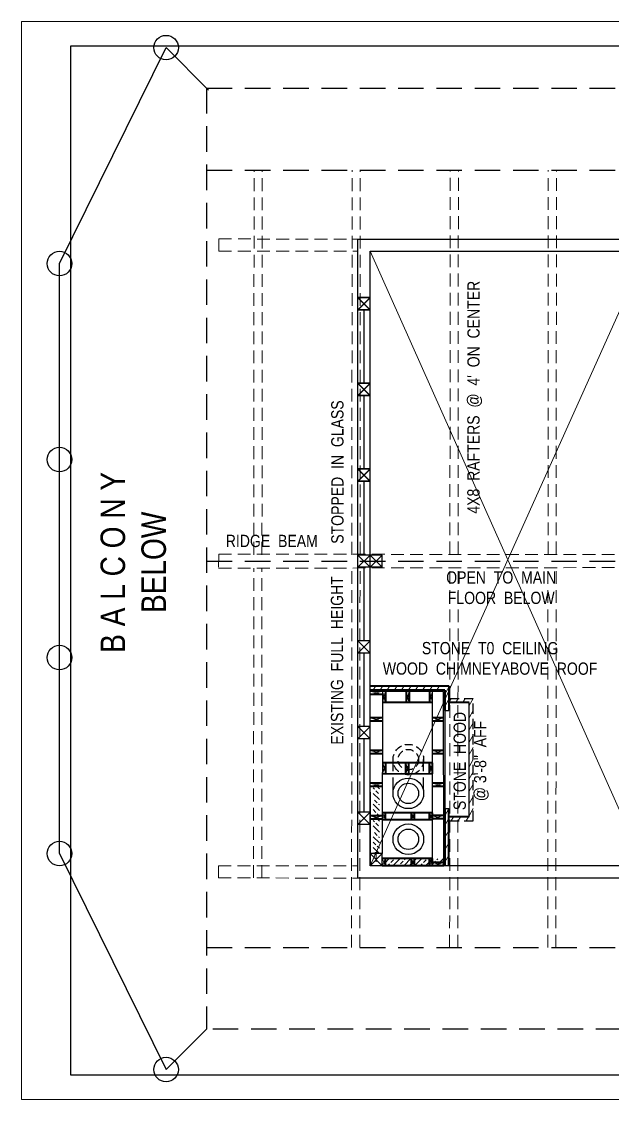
# Model space of a CAD drawing. Header units: inches. Extents: x 3662 to 8227, y 356 to 1283.
# Drawn here: x 3662 to 3951, y 356 to 884 of the extents above; entities that cross this region are included whole.
import ezdxf

# ---------------------------------------------------------------- set-up
doc = ezdxf.new("R2010")
doc.units = ezdxf.units.IN
doc.header["$MEASUREMENT"] = 0
doc.linetypes.add('HIDDEN', pattern=[0.375, 0.25, -0.125])
for name, color, linetype, lineweight in [('MASONRY', 14, 'Continuous', 30), ('NEW FRAMING', 6, 'Continuous', 30), ('NEW FRAMMING', 6, 'Continuous', 30), ('ROOF', 7, 'HIDDEN', 30), ('ROOF FRAMING', 7, 'HIDDEN', 20), ('WALL FRAMING', 7, 'Continuous', 30), ('WALLS', 7, 'Continuous', 30), ('WINDOWS', 5, 'Continuous', 30)]:
    doc.layers.add(name, color=color, linetype=linetype, lineweight=lineweight)
for name, color, linetype in [('TEXT', 7, 'Continuous'), ('TEXT80', 15, 'Continuous'), ('TITLE BLOCK', 7, 'Continuous')]:
    doc.layers.add(name, color=color, linetype=linetype)
doc.styles.add('ARCHENT', font='technical.ttf', dxfattribs={"height": 6})

msp = doc.modelspace()

# ---------------------------------------------------------------- hatches: boundary and pattern name
at = {"layer": 'NEW FRAMING', "linetype": 'Continuous', "lineweight": 9, "ltscale": 25}
h = msp.add_hatch(dxfattribs=at)
h.set_pattern_fill('ANSI33', color=6, scale=15, angle=90, style=0)
h.set_pattern_definition([(135, (5100.5685, -4461.4986), (-2.6516504, -2.6516504), []), (135, (5100.5685, -4458.847), (-2.6516504, -2.6516504), [1.875, -0.9375])])
h.paths.add_polyline_path([(3834.41, 476.52), (3837.41, 476.52), (3837.41, 510.52), (3834.41, 510.52)])
h = msp.add_hatch(dxfattribs=at)
h.set_pattern_fill('ANSI33', color=256, scale=15, angle=180, style=0)
h.set_pattern_definition([(225, (8812.276, 1737.408), (2.6516504, -2.6516504), []), (225, (8809.6243, 1737.408), (2.6516504, -2.6516504), [1.875, -0.9375])])
h.paths.add_polyline_path([(3868.9, 471.25), (3868.9, 474.25), (3840.26, 474.25), (3840.26, 471.25)])

# ---------------------------------------------------------------- linework, layer by layer
at = {"layer": 'MASONRY', "color": 7, "linetype": 'Continuous', "lineweight": 40, "ltscale": 15}
for p, q in [((3871.4, 558.9), (3832.88, 558.9)), ((3871.4, 558.9), (3871.4, 546.9)), ((3871.42, 470.9), (3871.42, 498.89))]:
    msp.add_line(p, q, dxfattribs=at)
at = {"layer": 'MASONRY', "color": 7, "linetype": 'Continuous', "lineweight": 9, "ltscale": 20}
for p, q in [((3835.51, 558.9), (3834.35, 556.9)), ((3838.98, 558.9), (3837.82, 556.9)), ((3842.44, 558.9), (3841.29, 556.9)), ((3845.9, 558.9), (3844.75, 556.9)), ((3849.37, 558.9), (3848.21, 556.9)), ((3852.83, 558.9), (3851.68, 556.9)), ((3856.3, 558.9), (3855.14, 556.9)), ((3859.76, 558.9), (3858.61, 556.9)), ((3863.22, 558.9), (3862.07, 556.9)), ((3866.69, 558.9), (3865.53, 556.9)), ((3871.4, 558.47), (3869.4, 555)), ((3871.4, 552.47), (3869.4, 549)), ((3872.56, 552.9), (3871.4, 550.9)), ((3876.02, 552.9), (3874.87, 550.9)), ((3879.49, 552.9), (3878.33, 550.9)), ((3883.4, 552.9), (3881.4, 549.43)), ((3883.4, 546.9), (3881.4, 543.43)), ((3883.4, 540.9), (3881.4, 537.43)), ((3883.4, 534.9), (3881.4, 531.43)), ((3883.4, 528.9), (3881.4, 525.43)), ((3883.4, 522.9), (3881.4, 519.43)), ((3883.4, 516.9), (3881.4, 513.43)), ((3883.4, 510.9), (3881.4, 507.43)), ((3883.4, 504.9), (3881.4, 501.43)), ((3871.42, 498.89), (3869.42, 495.43)), ((3883.4, 498.9), (3881.4, 495.43)), ((3871.42, 494.17), (3869.42, 490.71)), ((3873.7, 494.9), (3872.55, 492.9)), ((3877.17, 494.9), (3876.01, 492.9)), ((3881.08, 494.9), (3879.93, 492.9)), ((3871.42, 488.17), (3869.42, 484.71)), ((3871.42, 482.17), (3869.42, 478.71)), ((3871.42, 476.17), (3869.42, 472.71))]:
    msp.add_line(p, q, dxfattribs=at)
at = {"layer": 'MASONRY', "color": 7, "linetype": 'HIDDEN', "lineweight": 30, "ltscale": 20}
for p, q in [((3871.4, 552.9), (3883.4, 552.9)), ((3883.4, 492.9), (3883.4, 552.9)), ((3869.4, 546.9), (3871.4, 546.9)), ((3869.42, 498.89), (3871.42, 498.89)), ((3871.4, 492.9), (3883.4, 492.9))]:
    msp.add_line(p, q, dxfattribs=at)
at = {"layer": 'NEW FRAMING', "color": 6, "linetype": 'Continuous', "lineweight": 40, "ltscale": 15}
for p, q in [((3838.96, 554.8), (3832.87, 554.8)), ((3868.89, 556.32), (3832.88, 556.4)), ((3869.4, 556.9), (3833.01, 556.9)), ((3840.46, 556.4), (3840.46, 550.89)), ((3850.46, 556.36), (3850.47, 550.8)), ((3851.96, 556.36), (3851.96, 550.8)), ((3861.96, 556.4), (3861.96, 550.84)), ((3869.4, 556.9), (3869.4, 546.9)), ((3863.44, 550.83), (3838.95, 550.89)), ((3881.4, 550.9), (3871.4, 550.9)), ((3838.92, 525.79), (3832.85, 525.8)), ((3838.92, 527.44), (3832.87, 527.45)), ((3868.89, 525.79), (3863.4, 525.79)), ((3868.89, 527.44), (3863.42, 527.44)), ((3863.42, 521.38), (3839.02, 521.37)), ((3840.54, 515.87), (3840.54, 521.37)), ((3850.41, 515.85), (3850.41, 521.33)), ((3851.91, 515.85), (3851.91, 521.33)), ((3861.92, 515.88), (3861.92, 521.38)), ((3863.42, 515.88), (3863.42, 521.38)), ((3863.42, 515.88), (3838.94, 515.87)), ((3838.9, 509.79), (3832.85, 509.8)), ((3838.9, 511.44), (3832.87, 511.45)), ((3868.9, 509.79), (3863.4, 509.79)), ((3868.9, 511.44), (3863.42, 511.44)), ((3863.41, 496.9), (3838.94, 496.9)), ((3840.46, 493.4), (3840.46, 496.9)), ((3853.1, 493.4), (3853.1, 496.9)), ((3854.6, 493.4), (3854.6, 496.9)), ((3861.91, 493.4), (3861.91, 496.9)), ((3863.41, 493.4), (3863.41, 496.9)), ((3869.42, 498.89), (3869.42, 470.91)), ((3838.88, 493.75), (3832.85, 493.76)), ((3838.88, 495.4), (3832.87, 495.41)), ((3863.41, 493.4), (3838.86, 493.4)), ((3868.88, 493.84), (3863.39, 493.84)), ((3868.88, 495.48), (3863.41, 495.49)), ((3881.4, 494.9), (3871.4, 494.9)), ((3863.41, 474.4), (3838.86, 474.4)), ((3868.9, 472.55), (3863.34, 472.55)), ((3868.9, 470.9), (3868.9, 474.4))]:
    msp.add_line(p, q, dxfattribs=at)
at = {"layer": 'NEW FRAMING', "color": 6, "ltscale": 15}
for p, q in [((3838.96, 556.39), (3838.85, 476.9)), ((3881.4, 494.9), (3881.4, 550.9))]:
    msp.add_line(p, q, dxfattribs=at)
at = {"layer": 'NEW FRAMING', "linetype": 'Continuous', "lineweight": 40, "ltscale": 15}
for p, q in [((3838.94, 541.79), (3832.85, 541.8)), ((3838.94, 543.44), (3832.87, 543.45)), ((3868.89, 541.79), (3863.4, 541.79)), ((3868.89, 543.44), (3863.42, 543.44)), ((3868.9, 470.9), (3838.85, 470.9)), ((3840.38, 470.9), (3840.38, 474.4)), ((3853.1, 470.9), (3853.1, 474.38)), ((3854.6, 470.9), (3854.6, 474.38)), ((3861.91, 470.9), (3861.91, 474.4)), ((3868.84, 470.9), (3863.34, 470.91)), ((3863.41, 470.9), (3863.41, 474.4))]:
    msp.add_line(p, q, dxfattribs=at)
at = {"layer": 'NEW FRAMING', "ltscale": 15}
msp.add_line((3875.85, 470.9), (3838.85, 470.9), dxfattribs=at)
at = {"layer": 'NEW FRAMMING', "color": 6, "linetype": 'Continuous', "lineweight": 9, "ltscale": 25}
for p, q in [((3832.87, 554.8), (3838.96, 556.39)), ((3832.88, 556.4), (3838.96, 554.8)), ((3832.85, 525.8), (3838.92, 527.4)), ((3832.86, 527.4), (3838.92, 525.79)), ((3863.4, 525.79), (3868.89, 527.44)), ((3863.41, 527.39), (3868.89, 525.79)), ((3832.85, 509.8), (3838.9, 511.44)), ((3832.86, 511.4), (3838.9, 509.79)), ((3863.4, 509.79), (3868.9, 511.44)), ((3863.41, 511.39), (3868.9, 509.79)), ((3832.85, 493.76), (3838.88, 495.4)), ((3832.86, 495.36), (3838.88, 493.75)), ((3863.39, 493.84), (3868.88, 495.48)), ((3863.39, 495.44), (3868.88, 493.84))]:
    msp.add_line(p, q, dxfattribs=at)
at = {"layer": 'NEW FRAMMING', "color": 6, "linetype": 'Continuous', "ltscale": 25}
for p, q in [((3863.41, 470.9), (3863.45, 556.33)), ((3868.9, 474.4), (3868.89, 556.32))]:
    msp.add_line(p, q, dxfattribs=at)
at = {"layer": 'NEW FRAMMING', "linetype": 'Continuous', "lineweight": 9, "ltscale": 25}
for p, q in [((3832.85, 541.8), (3838.94, 543.44)), ((3832.86, 543.4), (3838.94, 541.8)), ((3863.4, 541.79), (3868.89, 543.44)), ((3863.41, 543.39), (3868.89, 541.79)), ((3863.41, 470.9), (3868.9, 472.55)), ((3863.41, 472.55), (3868.9, 470.9))]:
    msp.add_line(p, q, dxfattribs=at)
at = {"layer": 'NEW FRAMMING', "color": 6, "linetype": 'HIDDEN', "ltscale": 25}
for p, q in [((3844.1, 507.9), (3844.1, 522.9)), ((3859.1, 507.9), (3859.1, 522.9))]:
    msp.add_line(p, q, dxfattribs=at)
at = {"layer": 'ROOF', "color": 7, "ltscale": 50}
for p, q in [((3752.85, 851.9), (3752.85, 390.9)), ((3752.85, 620.13), (4329.9, 620.3))]:
    msp.add_line(p, q, dxfattribs=at)
at = {"layer": 'ROOF', "linetype": 'HIDDEN', "ltscale": 50}
for p, q in [((3752.85, 811.6), (4330.85, 811.6)), ((3752.85, 430.9), (4330.85, 430.9))]:
    msp.add_line(p, q, dxfattribs=at)
at = {"layer": 'ROOF FRAMING', "color": 7, "linetype": 'HIDDEN', "lineweight": 5, "ltscale": 25}
for p, q in [((3775.96, 623.29), (3776.09, 811.6)), ((3779.96, 623.29), (3780.09, 811.6)), ((3823.96, 623.29), (3824.09, 811.6)), ((3827.96, 623.29), (3828.09, 811.6)), ((3871.96, 623.46), (3872.09, 811.6)), ((3875.96, 623.46), (3876.09, 811.6)), ((3919.96, 623.44), (3920.09, 811.6)), ((3923.96, 623.44), (3924.09, 811.6)), ((3775.84, 464.94), (3775.95, 616.68)), ((3779.84, 464.93), (3779.95, 616.68)), ((3823.82, 430.9), (3823.95, 616.68)), ((3827.82, 430.9), (3827.95, 616.68)), ((3871.82, 430.9), (3871.95, 616.85)), ((3875.82, 430.9), (3875.95, 616.85)), ((3919.82, 430.9), (3919.95, 616.92)), ((3923.82, 430.9), (3923.95, 616.93))]:
    msp.add_line(p, q, dxfattribs=at)
at = {"layer": 'ROOF FRAMING', "lineweight": 5, "ltscale": 25}
for p, q in [((3758.85, 777.95), (3758.84, 771.95)), ((3758.85, 777.95), (3758.84, 771.95)), ((3758.85, 777.95), (3758.84, 771.95)), ((3758.85, 777.95), (3758.84, 771.95)), ((3758.85, 777.95), (3758.84, 771.95)), ((3758.77, 623.51), (3758.76, 616.67)), ((3758.77, 623.51), (3758.76, 616.67)), ((3758.77, 623.51), (3758.76, 616.67)), ((3758.77, 623.51), (3758.76, 616.67)), ((3758.77, 623.51), (3758.76, 616.67)), ((3758.66, 470.95), (3758.66, 464.95)), ((3758.66, 470.95), (3758.66, 464.95))]:
    msp.add_line(p, q, dxfattribs=at)
at = {"layer": 'ROOF FRAMING', "color": 7, "lineweight": 5, "ltscale": 25}
for p, q in [((3758.85, 777.95), (3826.85, 777.9)), ((3758.85, 777.95), (3826.85, 777.9)), ((3758.85, 777.95), (3826.85, 777.9)), ((3758.85, 777.95), (3826.85, 777.9)), ((3758.85, 777.95), (3826.85, 777.9)), ((3758.85, 777.95), (3826.85, 777.9)), ((3758.84, 771.95), (3826.85, 771.9)), ((3758.84, 771.95), (3826.85, 771.9)), ((3758.84, 771.95), (3826.85, 771.9)), ((3758.84, 771.95), (3826.85, 771.9)), ((3758.84, 771.95), (3826.85, 771.9)), ((3758.84, 771.95), (3826.85, 771.9)), ((3758.66, 470.95), (3826.85, 470.9)), ((3758.66, 470.95), (3826.85, 470.9)), ((3758.66, 464.95), (3827.06, 464.9)), ((3758.66, 464.95), (3827.06, 464.9))]:
    msp.add_line(p, q, dxfattribs=at)
at = {"layer": 'ROOF FRAMING', "color": 7, "linetype": 'HIDDEN', "lineweight": 20, "ltscale": 25}
msp.add_line((3758.77, 623.51), (4324.77, 623.26), dxfattribs=at)
at = {"layer": 'ROOF FRAMING', "ltscale": 25}
msp.add_line((3758.76, 616.67), (4324.76, 617.55), dxfattribs=at)
at = {"layer": 'TEXT', "color": 6, "linetype": 'HIDDEN', "lineweight": 30, "ltscale": 15}
for radius in [7.5, 5]:
    msp.add_circle((3851.6, 522.9), radius, dxfattribs=at)
at = {"layer": 'TEXT', "color": 6, "linetype": 'Continuous', "lineweight": 30, "ltscale": 15}
for centre, radius in [((3851.6, 506.39), 7.5), ((3851.6, 506.39), 5), ((3851.6, 483.9), 7.5), ((3851.6, 483.9), 5)]:
    msp.add_circle(centre, radius, dxfattribs=at)
at = {"layer": 'TITLE BLOCK', "color": 7, "linetype": 'Continuous', "lineweight": 0, "ltscale": 0.5}
for p, q in [((4478.28, 884.45), (3662.29, 884.45)), ((3662.29, 884.45), (3662.29, 356.45)), ((3662.29, 356.45), (4478.28, 356.45))]:
    msp.add_line(p, q, dxfattribs=at)
at = {"layer": 'TITLE BLOCK', "color": 7, "linetype": 'Continuous', "lineweight": 30, "ltscale": 0.5}
for p, q in [((3686.29, 872.45), (3686.29, 368.45)), ((4466.28, 872.45), (3686.29, 872.45)), ((3686.29, 368.45), (4466.28, 368.45))]:
    msp.add_line(p, q, dxfattribs=at)
at = {"layer": 'WALL FRAMING', "ltscale": 15}
for p, q in [((3680.85, 765.9), (3733.05, 871.7)), ((3753.85, 850.9), (3733.05, 871.7)), ((3826.85, 464.9), (3826.85, 777.9)), ((3826.85, 777.9), (4018, 777.9)), ((3832.85, 470.9), (3832.85, 771.9)), ((3832.85, 771.9), (4013, 771.9)), ((3832.85, 470.9), (3832.85, 771.9)), ((3680.85, 476.9), (3680.85, 765.9)), ((3832.85, 749.27), (3826.85, 749.27)), ((3832.85, 749.1), (3826.85, 749.1)), ((3832.85, 749.1), (3826.85, 749.1)), ((3832.85, 743.27), (3832.85, 749.27)), ((3832.85, 743.1), (3832.85, 749.1)), ((3832.85, 743.1), (3832.85, 749.1)), ((3832.85, 743.27), (3826.85, 743.27)), ((3832.85, 743.1), (3826.85, 743.1)), ((3832.85, 743.1), (3826.85, 743.1)), ((3832.85, 707.3), (3826.85, 707.3)), ((3832.85, 707.13), (3826.85, 707.13)), ((3832.85, 707.13), (3826.85, 707.13)), ((3832.85, 701.3), (3832.85, 707.3)), ((3832.85, 701.13), (3832.85, 707.13)), ((3832.85, 701.13), (3832.85, 707.13)), ((3832.85, 701.3), (3826.85, 701.3)), ((3832.85, 701.13), (3826.85, 701.13)), ((3832.85, 701.13), (3826.85, 701.13)), ((3832.85, 665.3), (3826.85, 665.3)), ((3832.85, 659.3), (3832.85, 665.3)), ((3832.85, 665.13), (3826.85, 665.13)), ((3832.85, 665.13), (3826.85, 665.13)), ((3832.85, 659.13), (3832.85, 665.13)), ((3832.85, 659.13), (3832.85, 665.13)), ((3832.85, 659.3), (3826.85, 659.3)), ((3832.85, 659.13), (3826.85, 659.13)), ((3832.85, 659.13), (3826.85, 659.13)), ((3832.85, 623.13), (3826.85, 623.13)), ((3838.85, 623.13), (3832.85, 623.13)), ((3832.85, 617.13), (3832.85, 623.13)), ((3838.85, 617.13), (3838.85, 623.13)), ((3832.85, 617.13), (3826.85, 617.13)), ((3838.85, 617.13), (3832.85, 617.13)), ((3832.85, 581.13), (3826.85, 581.13)), ((3832.85, 575.13), (3832.85, 581.13)), ((3832.85, 575.13), (3826.85, 575.13)), ((3832.85, 539.14), (3826.85, 539.14)), ((3832.85, 533.14), (3832.85, 539.14)), ((3832.85, 533.14), (3832.85, 539.14)), ((3832.85, 533.14), (3826.85, 533.14)), ((3832.85, 470.9), (3832.85, 506.9)), ((3832.85, 497.16), (3826.85, 497.16)), ((3832.85, 491.16), (3832.85, 497.16)), ((3832.85, 491.16), (3826.85, 491.16)), ((3680.85, 476.9), (3733.05, 371.1)), ((3967, 470.9), (3832.85, 470.9)), ((3868.84, 470.9), (3835.85, 470.9)), ((4135, 464.9), (3826.85, 464.9)), ((3752.85, 390.9), (3733.05, 371.1))]:
    msp.add_line(p, q, dxfattribs=at)
at = {"layer": 'WALL FRAMING', "linetype": 'HIDDEN', "ltscale": 50}
for p, q in [((3752.85, 851.9), (4330.85, 851.9)), ((4330.85, 390.9), (3752.85, 390.9))]:
    msp.add_line(p, q, dxfattribs=at)
at = {"layer": 'WALL FRAMING', "color": 7, "lineweight": 5, "ltscale": 25}
for p, q in [((3832.85, 771.9), (3967, 470.9)), ((3832.85, 470.9), (3968.06, 771.9)), ((3832.85, 470.9), (3968.06, 771.9))]:
    msp.add_line(p, q, dxfattribs=at)
at = {"layer": 'WALL FRAMING', "color": 6, "linetype": 'Continuous', "lineweight": 9, "ltscale": 25}
for p, q in [((3838.96, 556.38), (3840.46, 550.81)), ((3840.46, 556.45), (3838.97, 550.89)), ((3850.46, 556.36), (3851.96, 550.8)), ((3851.96, 556.36), (3850.47, 550.8)), ((3861.96, 556.4), (3863.44, 550.83)), ((3863.46, 556.4), (3861.97, 550.84)), ((3838.94, 515.87), (3840.54, 521.33)), ((3840.54, 515.87), (3839.04, 521.33)), ((3851.91, 515.85), (3850.41, 521.33)), ((3850.41, 515.85), (3851.91, 521.33)), ((3863.42, 515.88), (3861.92, 521.38)), ((3861.92, 515.88), (3863.42, 521.38)), ((3838.86, 493.4), (3840.46, 496.9)), ((3840.46, 493.4), (3838.96, 496.9)), ((3854.6, 493.4), (3853.1, 496.9)), ((3853.1, 493.4), (3854.6, 496.9)), ((3863.41, 493.4), (3861.91, 496.9)), ((3861.91, 493.4), (3863.41, 496.9)), ((3838.85, 470.9), (3840.38, 474.4)), ((3840.37, 470.9), (3838.86, 474.4)), ((3854.6, 470.9), (3853.1, 474.38)), ((3853.1, 470.9), (3854.6, 474.38)), ((3863.41, 470.9), (3861.91, 474.4)), ((3861.91, 470.9), (3863.41, 474.4))]:
    msp.add_line(p, q, dxfattribs=at)
at = {"layer": 'WALL FRAMING', "color": 9, "ltscale": 15}
msp.add_line((3832.85, 470.9), (3832.85, 476.9), dxfattribs=at)
at = {"layer": 'WALL FRAMING', "color": 7, "linetype": 'Continuous', "lineweight": 9, "ltscale": 150}
for p, q in [((3835.26, 477.48), (3835.85, 477.48)), ((3835.85, 472.79), (3835.85, 477.48)), ((3835.85, 477.48), (3836.44, 477.48))]:
    msp.add_line(p, q, dxfattribs=at)
at = {"layer": 'WALL FRAMING', "linetype": 'Continuous', "ltscale": 15}
msp.add_line((3875.85, 470.9), (3832.85, 470.9), dxfattribs=at)
at = {"layer": 'WALL FRAMING', "ltscale": 15}
for centre in [(3733.05, 871.7), (3680.85, 765.9), (3680.85, 669.9), (3680.85, 572.9), (3680.85, 476.9), (3733.05, 371.1)]:
    msp.add_circle(centre, 6, dxfattribs=at)
at = {"layer": 'WALLS', "linetype": 'Continuous', "lineweight": 9, "ltscale": 15}
for p, q in [((3826.85, 749.27), (3832.85, 743.27)), ((3826.85, 743.27), (3832.85, 749.27)), ((3826.85, 749.1), (3832.85, 743.1)), ((3826.85, 743.1), (3832.85, 749.1)), ((3826.85, 749.1), (3832.85, 743.1)), ((3826.85, 743.1), (3832.85, 749.1)), ((3826.85, 707.3), (3832.85, 701.3)), ((3826.85, 701.3), (3832.85, 707.3)), ((3826.85, 707.13), (3832.85, 701.13)), ((3826.85, 701.13), (3832.85, 707.13)), ((3826.85, 707.13), (3832.85, 701.13)), ((3826.85, 701.13), (3832.85, 707.13)), ((3826.85, 665.3), (3832.85, 659.3)), ((3826.85, 659.3), (3832.85, 665.3)), ((3826.85, 665.13), (3832.85, 659.13)), ((3826.85, 659.13), (3832.85, 665.13)), ((3826.85, 665.13), (3832.85, 659.13)), ((3826.85, 659.13), (3832.85, 665.13)), ((3826.85, 623.13), (3832.85, 617.13)), ((3826.85, 617.13), (3832.85, 623.13)), ((3832.85, 623.13), (3838.85, 617.13)), ((3832.85, 617.13), (3838.85, 623.13)), ((3826.85, 581.13), (3832.85, 575.13)), ((3826.85, 575.13), (3832.85, 581.13)), ((3826.85, 539.14), (3832.85, 533.14)), ((3826.85, 533.14), (3832.85, 539.14)), ((3826.85, 497.16), (3832.85, 491.16)), ((3826.85, 491.16), (3832.85, 497.16))]:
    msp.add_line(p, q, dxfattribs=at)
at = {"layer": 'WALLS', "color": 6, "linetype": 'Continuous', "lineweight": 30, "ltscale": 25}
msp.add_line((3869.4, 546.9), (3869.4, 498.9), dxfattribs=at)
at = {"layer": 'WALLS', "ltscale": 15}
for p, q in [((3832.85, 506.9), (3832.85, 470.9)), ((3838.85, 476.9), (3832.85, 476.9)), ((3838.85, 470.9), (3838.85, 476.9)), ((3838.85, 470.9), (3832.85, 470.9))]:
    msp.add_line(p, q, dxfattribs=at)
at = {"layer": 'WALLS', "color": 7, "linetype": 'Continuous', "lineweight": 9, "ltscale": 15}
for p, q in [((3832.85, 476.9), (3838.85, 470.9)), ((3832.85, 470.9), (3838.85, 476.9))]:
    msp.add_line(p, q, dxfattribs=at)
at = {"layer": 'WINDOWS', "ltscale": 25}
for p, q in [((3829.85, 743.27), (3829.85, 707.13)), ((3829.85, 701.3), (3829.85, 665.3)), ((3829.85, 659.13), (3829.85, 623.13)), ((3829.85, 617.13), (3829.85, 581.13)), ((3829.85, 575.13), (3829.85, 539.14)), ((3829.85, 533.14), (3829.85, 497.16))]:
    msp.add_line(p, q, dxfattribs=at)

# ---------------------------------------------------------------- texts
at = {"layer": 'TEXT80', "color": 7, "char_height": 6, "width": 360.0625, "attachment_point": 5, "style": 'ARCHENT'}
for s, insert, rotation in [("4X8  RAFTERS  @  4'  ON  CENTER", (3884.08, 700.43), 89.9672), ('RIDGE  BEAM', (3784.76, 629.99), 359.9672), ('STONE  T0  CEILING\\PWOOD  CHIMNEYABOVE  ROOF', (3891.61, 572.47), 359.9672)]:
    msp.add_mtext(s, dxfattribs=dict(at, insert=insert, rotation=rotation))
at = {"layer": 'TEXT80', "width": 360.0625, "attachment_point": 5, "style": 'ARCHENT'}
for s, insert, char_height, rotation in [('{\\C7;STOPPED  IN  GLASS}', (3816.92, 663.76), 6, 90.0328), ('{\\C7;B A L C O N Y\\PBELOW}', (3717.04, 619.54), 12, 90.0328), ('{\\C7;EXISTING  FULL  HEIGHT}', (3816.74, 571.5), 6, 90.0328), ('{\\C7;OPEN  TO  MAIN\\PFLOOR  BELOW}', (3897.05, 607.1), 6, 0.0328)]:
    msp.add_mtext(s, dxfattribs=dict(at, insert=insert, char_height=char_height, rotation=rotation))
at = {"layer": 'TEXT80', "color": 7, "linetype": 'Continuous', "lineweight": 30, "insert": (3882.35, 522.23), "char_height": 6, "width": 360.0625, "attachment_point": 5, "rotation": 89.9672, "style": 'ARCHENT'}
msp.add_mtext('STONE  HOOD\\P@ 3\'-8"  AFF', dxfattribs=at)

doc.saveas('drawing.dxf')
